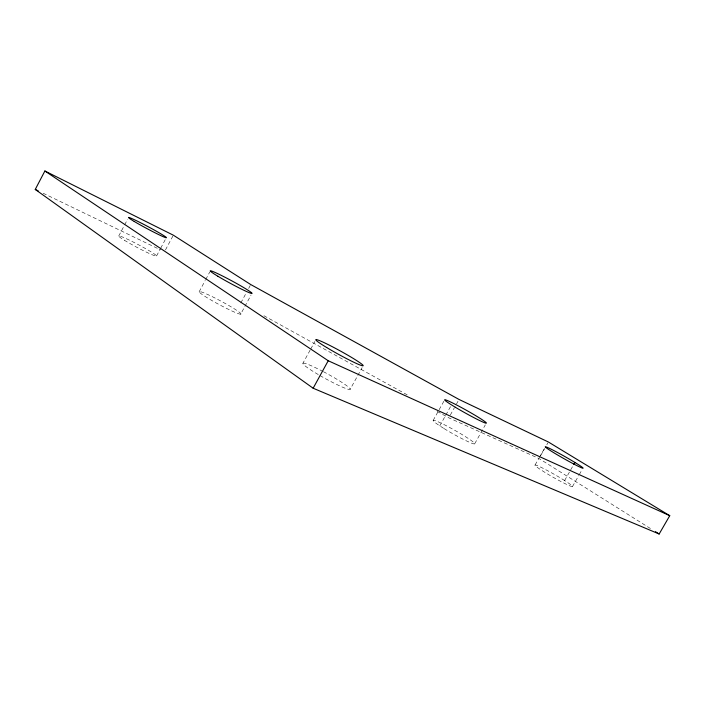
<?xml version="1.0" encoding="UTF-8"?>
<svg xmlns="http://www.w3.org/2000/svg" width="705" height="705" viewBox="0 0 705 705"><rect width="100%" height="100%" fill="white"/><g stroke="black" fill="none" stroke-linecap="round" stroke-linejoin="round"><path stroke-width="0.53" stroke-dasharray="3.52 2.64" d="M118.74 235.999L124.133 225.82M124.626 224.895L127.57 219.334M156.563 255.968L160.158 249.218M160.669 248.257L165.807 238.616M165.472 249.931L172.84 236.113M199.127 291.826L205.217 280.475M205.728 279.524L209.79 271.963M240.81 302.956L246.045 293.28M248.662 288.433L250.231 285.534M240.669 314.192A23.741 1.948 28.2 0 0 212.91 296.981A23.741 1.948 28.2 0 0 206.565 297.369A23.741 1.948 28.2 0 0 240.669 314.192L251.024 295.06M318.29 374.575A26.993 2.573 28.8 0 1 302.938 363.225L310.209 349.98M310.729 349.037L314.862 341.484M320.008 375.58A26.993 2.573 28.8 0 0 350.156 389.319L362.141 367.596M433.126 420.471L444.115 400.784M439.779 425.846L450.962 405.833M450.31 415.06L454.417 407.71M456.47 404.044L458.003 401.286M474.773 443.639L485.322 424.868M535.086 465L538.708 458.611M539.228 457.704L544.401 448.574M540.568 455.765L544.736 448.424M546.816 444.749L547.855 442.916M564.599 480.537L573.817 464.348M572.442 486.609L578.752 475.549M579.272 474.624L581.907 470.015M43.146 193.24L160.537 249.87M263.917 315.725L407.367 394.95M437.215 411.429L448.768 417.809L539.008 458.523L652.636 529.913M323.375 371.667A26.993 2.573 28.8 0 1 350.156 389.319M302.938 363.225A26.993 2.573 28.8 0 1 322.52 371.227M564.828 480.678L560.59 478.052A21.652 1.542 29.7 0 0 534.936 465.274A21.652 1.542 29.7 0 0 562.775 482.493A21.652 1.542 29.7 0 0 564.828 480.678M443.621 428.305L439.233 425.494A23.882 1.974 29.4 0 1 446.803 425.996A23.882 1.974 29.4 0 1 474.712 443.877A23.882 1.974 29.4 0 1 443.621 428.305M124.265 240.176A21.388 1.507 27.9 0 0 155.911 256.074A21.388 1.507 27.9 0 0 132.751 241.789A21.388 1.507 27.9 0 0 124.265 240.176"/><path stroke-width="1.06" d="M35.25 189.434L44.882 170.998L173.333 235.188L250.76 284.564L459.034 399.453L548.375 442L669.75 515.69L659.157 534.002L313.143 388.226L35.25 189.434L38.211 190.861M313.143 388.226L328.222 360.748L44.882 170.998M573.817 464.348L574.91 462.445M328.222 360.748L669.75 515.69M655.43 531.667L659.157 534.002M575.139 462.586L570.856 460.021A21.679 1.137 29.5 0 0 545.326 446.961A21.679 1.137 29.5 0 0 573.412 463.82A21.679 1.137 29.5 0 0 575.139 462.586M455.386 407.279L450.936 404.538A23.917 1.454 29.2 0 1 458.109 405.78A23.917 1.454 29.2 0 1 486.344 423.176A23.917 1.454 29.2 0 1 455.386 407.279M134.206 221.44A21.414 1.11 28.1 0 0 165.728 237.655A21.414 1.11 28.1 0 0 142.366 223.67A21.414 1.11 28.1 0 0 134.206 221.44M326.679 347.521A27.037 1.903 28.8 0 0 363.181 365.71A27.037 1.903 28.8 0 0 328.618 344.824A27.037 1.903 28.8 0 0 326.679 347.521M217.916 276.272A23.776 1.436 28.4 0 0 251.852 293.509A23.776 1.436 28.4 0 0 223.838 276.668A23.776 1.436 28.4 0 0 217.916 276.272"/></g></svg>
